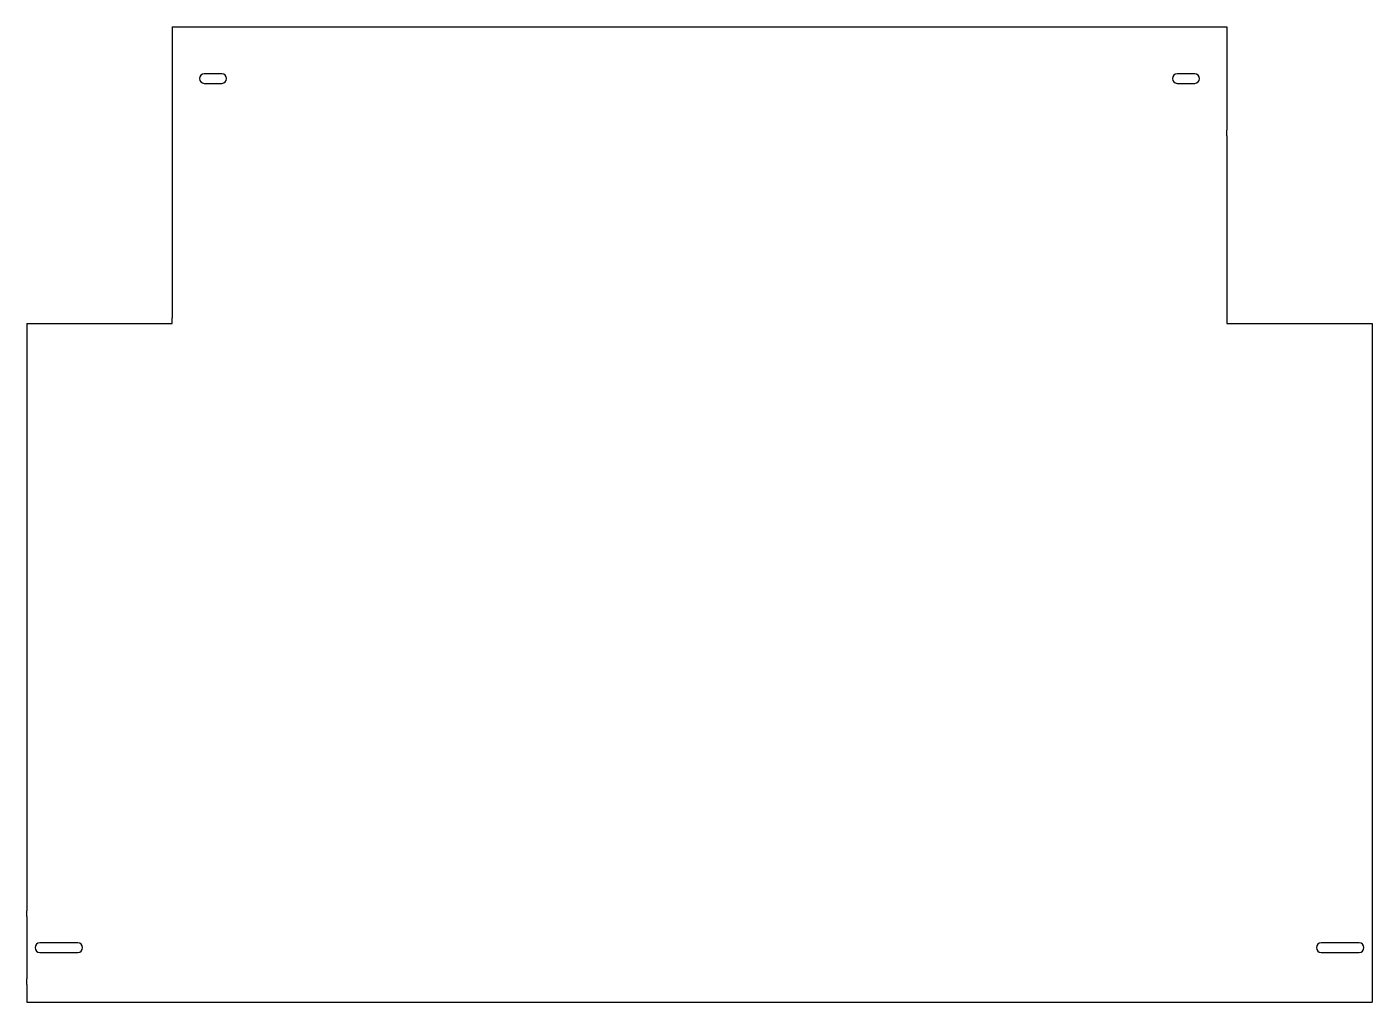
# Model space of a CAD drawing. Header units: millimetres. Extents: x -188 to 802, y -103 to 615.
import ezdxf

# ---------------------------------------------------------------- set-up
doc = ezdxf.new("R2010")
doc.units = ezdxf.units.MM
doc.layers.add('Default', color=7, linetype='Continuous')
doc.layers.add('SUPORTE_LOUSA_SU', color=7, linetype='Continuous')

# ---------------------------------------------------------------- blocks, each defined once
blk = doc.blocks.new('SE')
at = {"layer": 'SUPORTE_LOUSA_SU', "color": 7, "linetype": 'Continuous'}
for p, q in [((-80.7, 614.55), (-80.7, 538.55)), ((-80.7, 614.55), (695.3, 614.55)), ((695.3, 614.55), (695.3, 538.55)), ((-44.2, 580.05), (-57.2, 580.05)), ((671.8, 580.05), (658.8, 580.05)), ((-57.2, 573.05), (-44.2, 573.05)), ((658.8, 573.05), (671.8, 573.05)), ((-80.7, 538.55), (-80.7, 534.52)), ((695.3, 534.52), (695.3, 538.55)), ((-80.7, 534.52), (-80.7, 400.52)), ((695.3, 534.52), (695.3, 400.52)), ((-187.7, 396.5), (-187.7, -35.6)), ((-187.7, 396.5), (-80.7, 396.5)), ((-80.7, 396.5), (-80.7, 400.52)), ((695.3, 400.52), (695.3, 396.5)), ((695.3, 396.5), (802.3, 396.5)), ((802.3, 396.5), (802.3, -35.6)), ((-187.7, -39.62), (-187.7, -35.6)), ((802.3, -35.6), (802.3, -39.62)), ((-187.7, -39.62), (-187.7, -85.62)), ((802.3, -39.62), (802.3, -85.62)), ((-150.2, -59.12), (-178.2, -59.12)), ((792.8, -59.12), (764.8, -59.12)), ((-178.2, -66.12), (-150.2, -66.12)), ((764.8, -66.12), (792.8, -66.12)), ((-187.7, -89.64), (-187.7, -85.62)), ((802.3, -85.62), (802.3, -89.64)), ((-187.7, -89.64), (-187.7, -102.64)), ((802.3, -89.64), (802.3, -102.64)), ((-187.7, -102.64), (802.3, -102.64))]:
    blk.add_line(p, q, dxfattribs=at)
for centre, start, end in [((-57.2, 576.55), 90, 270), ((-44.2, 576.55), 270, 90), ((658.8, 576.55), 90, 270), ((671.8, 576.55), 270, 90), ((-178.2, -62.62), 90, 270), ((-150.2, -62.62), 270, 90), ((764.8, -62.62), 90, 270), ((792.8, -62.62), 270, 90)]:
    blk.add_arc(centre, 3.5, start, end, dxfattribs=at)

msp = doc.modelspace()

# ---------------------------------------------------------------- block references
at = {"layer": 'Default'}
msp.add_blockref('SE', (0, 0), dxfattribs=at)

doc.saveas('drawing.dxf')
